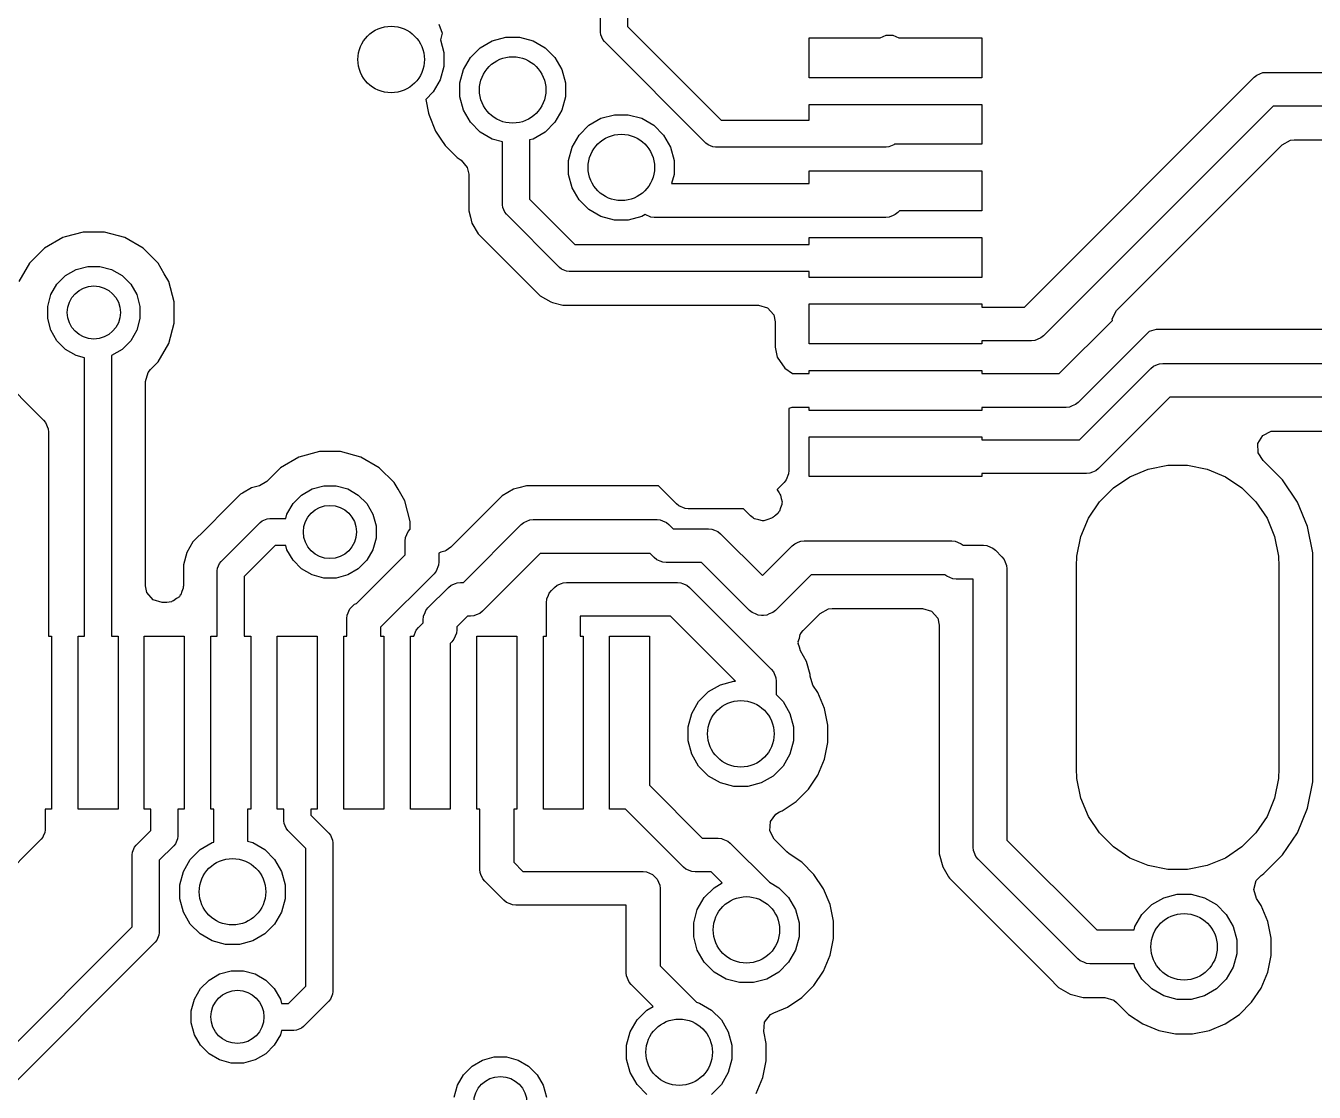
# Model space of a CAD drawing. Extents: x 3.09 to 4.61, y -6.46 to -3.15.
# Drawn here: x 3.9388 to 4.3205, y -5.4958 to -5.18 of the extents above; entities that cross this region are included whole.
import ezdxf

# ---------------------------------------------------------------- set-up
doc = ezdxf.new("R2010")
doc.units = 0
doc.header["$MEASUREMENT"] = 0
doc.layers.add('BLACK', color=7, linetype='CONTINUOUS')

msp = doc.modelspace()

# ---------------------------------------------------------------- linework, layer by layer
at = {"layer": 'BLACK', "linetype": 'CONTINUOUS'}
for p, q in [((4.117, -5.159), (4.117, -5.18021)), ((4.109, -5.18186), (4.109, -5.16066)), ((4.06114, -5.17953), (4.06207, -5.18216)), ((4.06207, -5.18216), (4.0616, -5.18416)), ((4.10908, -5.18264), (4.109, -5.18186)), ((4.10967, -5.18409), (4.10908, -5.18264)), ((4.117, -5.18021), (4.14475, -5.20796)), ((4.19183, -5.18355), (4.19363, -5.1828)), ((4.19363, -5.1828), (4.19558, -5.1828)), ((4.19558, -5.1828), (4.19738, -5.18355)), ((4.0616, -5.18416), (4.06261, -5.18794)), ((4.07051, -5.18941), (4.07341, -5.18651)), ((4.07341, -5.18651), (4.07697, -5.18445)), ((4.07697, -5.18445), (4.08094, -5.18339)), ((4.08094, -5.18339), (4.08506, -5.18339)), ((4.08506, -5.18339), (4.08903, -5.18445)), ((4.08903, -5.18445), (4.09259, -5.18651)), ((4.09259, -5.18651), (4.09549, -5.18941)), ((4.11017, -5.18469), (4.10967, -5.18409)), ((4.14026, -5.21478), (4.11017, -5.18469)), ((4.1708, -5.19541), (4.1708, -5.18359)), ((4.1708, -5.18359), (4.19178, -5.18359)), ((4.19178, -5.18359), (4.19183, -5.18355)), ((4.19738, -5.18355), (4.19744, -5.18359)), ((4.19744, -5.18359), (4.222, -5.18359)), ((4.222, -5.18359), (4.222, -5.19541)), ((4.06261, -5.18794), (4.06261, -5.19206)), ((4.06845, -5.19297), (4.07051, -5.18941)), ((4.09549, -5.18941), (4.09755, -5.19297)), ((4.06261, -5.19206), (4.06155, -5.19603)), ((4.06739, -5.19694), (4.06845, -5.19297)), ((4.09755, -5.19297), (4.09861, -5.19694)), ((4.30268, -5.19525), (4.30344, -5.19463)), ((4.30344, -5.19463), (4.30524, -5.19388)), ((4.30524, -5.19388), (4.30621, -5.19379)), ((4.30524, -5.19388), (4.30524, -5.19388)), ((4.30621, -5.19379), (4.37354, -5.19379)), ((4.06155, -5.19603), (4.05949, -5.19959)), ((4.06739, -5.20106), (4.06739, -5.19694)), ((4.09861, -5.19694), (4.09861, -5.20106)), ((4.222, -5.19541), (4.1708, -5.19541)), ((4.23463, -5.2633), (4.30268, -5.19525)), ((4.05949, -5.19959), (4.05728, -5.2018)), ((4.05728, -5.2018), (4.05809, -5.20586)), ((4.06845, -5.20503), (4.06739, -5.20106)), ((4.09861, -5.20106), (4.09755, -5.20503)), ((4.05809, -5.20586), (4.05822, -5.20652)), ((4.07051, -5.20859), (4.06845, -5.20503)), ((4.09755, -5.20503), (4.09549, -5.20859)), ((4.1708, -5.20796), (4.1708, -5.20329)), ((4.1708, -5.20329), (4.222, -5.20329)), ((4.222, -5.20329), (4.222, -5.21511)), ((4.30828, -5.20379), (4.24024, -5.27184)), ((4.3746, -5.20379), (4.30828, -5.20379)), ((4.05822, -5.20652), (4.06016, -5.21121)), ((4.07341, -5.21149), (4.07051, -5.20859)), ((4.09549, -5.20859), (4.09259, -5.21149)), ((4.10271, -5.21236), (4.10561, -5.20945)), ((4.10561, -5.20945), (4.10917, -5.2074)), ((4.10917, -5.2074), (4.11314, -5.20633)), ((4.11314, -5.20633), (4.11726, -5.20633)), ((4.11726, -5.20633), (4.12123, -5.2074)), ((4.12123, -5.2074), (4.12479, -5.20945)), ((4.12479, -5.20945), (4.12769, -5.21236)), ((4.14475, -5.20796), (4.1708, -5.20796)), ((4.06016, -5.21121), (4.06175, -5.21357)), ((4.06175, -5.21357), (4.06298, -5.21543)), ((4.07697, -5.21355), (4.07341, -5.21149)), ((4.08, -5.21436), (4.07697, -5.21355)), ((4.08903, -5.21355), (4.088, -5.21382)), ((4.09259, -5.21149), (4.08903, -5.21355)), ((4.10065, -5.21592), (4.10271, -5.21236)), ((4.12769, -5.21236), (4.12975, -5.21592)), ((4.06298, -5.21543), (4.06299, -5.21543)), ((4.06299, -5.21543), (4.06657, -5.21901)), ((4.08, -5.233), (4.08, -5.21436)), ((4.088, -5.21382), (4.088, -5.23134)), ((4.09959, -5.21989), (4.10065, -5.21592)), ((4.12975, -5.21592), (4.13081, -5.21989)), ((4.14087, -5.21528), (4.14026, -5.21478)), ((4.14231, -5.21588), (4.14087, -5.21528)), ((4.14309, -5.21596), (4.14231, -5.21588)), ((4.19364, -5.21596), (4.14309, -5.21596)), ((4.19443, -5.21588), (4.19364, -5.21596)), ((4.19587, -5.21528), (4.19443, -5.21588)), ((4.19608, -5.21511), (4.19587, -5.21528)), ((4.222, -5.21511), (4.19608, -5.21511)), ((4.2921, -5.23414), (4.31098, -5.21526)), ((4.31098, -5.21526), (4.31343, -5.21392)), ((4.31343, -5.21392), (4.31449, -5.21381)), ((4.31449, -5.21381), (4.33316, -5.21381)), ((4.06657, -5.21901), (4.06657, -5.21901)), ((4.06657, -5.21901), (4.06657, -5.21902)), ((4.06657, -5.21902), (4.06778, -5.21982)), ((4.06778, -5.21982), (4.06957, -5.22196)), ((4.09959, -5.224), (4.09959, -5.21989)), ((4.13081, -5.21989), (4.13081, -5.224)), ((4.06957, -5.22196), (4.06998, -5.22394)), ((4.06998, -5.22394), (4.06998, -5.23115)), ((4.10065, -5.22797), (4.09959, -5.224)), ((4.13081, -5.224), (4.13008, -5.22675)), ((4.1708, -5.22675), (4.1708, -5.22299)), ((4.1708, -5.22299), (4.222, -5.22299)), ((4.222, -5.22299), (4.222, -5.23481)), ((4.10271, -5.23153), (4.10065, -5.22797)), ((4.13008, -5.22675), (4.1708, -5.22675)), ((4.06998, -5.23115), (4.06998, -5.23485)), ((4.088, -5.23134), (4.10139, -5.24473)), ((4.10561, -5.23444), (4.10271, -5.23153)), ((4.06998, -5.23485), (4.07047, -5.23666)), ((4.07047, -5.23666), (4.07094, -5.23841)), ((4.08008, -5.23378), (4.08, -5.233)), ((4.08067, -5.23522), (4.08008, -5.23378)), ((4.08117, -5.23583), (4.08067, -5.23522)), ((4.09691, -5.25156), (4.08117, -5.23583)), ((4.10917, -5.2365), (4.10561, -5.23444)), ((4.11314, -5.23756), (4.10917, -5.2365)), ((4.12123, -5.2365), (4.11726, -5.23756)), ((4.12221, -5.23593), (4.12123, -5.2365)), ((4.12397, -5.23665), (4.12221, -5.23593)), ((4.12495, -5.23675), (4.12397, -5.23665)), ((4.19453, -5.23665), (4.19355, -5.23675)), ((4.19574, -5.23615), (4.19453, -5.23665)), ((4.19453, -5.23665), (4.19453, -5.23665)), ((4.19633, -5.23591), (4.19574, -5.23615)), ((4.19709, -5.23529), (4.19633, -5.23591)), ((4.19633, -5.23591), (4.19633, -5.23591)), ((4.19757, -5.23481), (4.19709, -5.23529)), ((4.222, -5.23481), (4.19757, -5.23481)), ((4.26198, -5.26426), (4.2921, -5.23414)), ((4.07094, -5.23841), (4.07094, -5.23841)), ((4.07094, -5.23841), (4.07278, -5.24161)), ((4.11726, -5.23756), (4.11314, -5.23756)), ((4.19355, -5.23675), (4.12495, -5.23675)), ((3.94975, -5.24273), (3.94432, -5.24586)), ((3.95045, -5.24254), (3.94975, -5.24273)), ((3.94975, -5.24273), (3.94975, -5.24273)), ((3.9558, -5.24111), (3.95045, -5.24254)), ((3.96207, -5.24111), (3.9558, -5.24111)), ((3.96812, -5.24273), (3.96207, -5.24111)), ((3.97355, -5.24586), (3.96812, -5.24273)), ((3.96812, -5.24273), (3.96812, -5.24273)), ((3.96812, -5.24273), (3.96812, -5.24273)), ((4.07278, -5.24161), (4.07278, -5.24161)), ((4.07278, -5.24161), (4.07278, -5.24161)), ((4.07278, -5.24161), (4.08852, -5.25734)), ((4.1708, -5.24473), (4.1708, -5.24269)), ((4.1708, -5.24269), (4.222, -5.24269)), ((4.222, -5.24269), (4.222, -5.25451)), ((3.94432, -5.24586), (3.93989, -5.25029)), ((3.94432, -5.24586), (3.94432, -5.24586)), ((3.97798, -5.25029), (3.97355, -5.24586)), ((3.97355, -5.24586), (3.97355, -5.24586)), ((4.10139, -5.24473), (4.1708, -5.24473)), ((3.93989, -5.25029), (3.93676, -5.25572)), ((3.93989, -5.25029), (3.93989, -5.25029)), ((3.95366, -5.25218), (3.95714, -5.25125)), ((3.95714, -5.25125), (3.96073, -5.25125)), ((3.96073, -5.25125), (3.96421, -5.25218)), ((3.97981, -5.25347), (3.97798, -5.25029)), ((3.97798, -5.25029), (3.97798, -5.25029)), ((4.09751, -5.25206), (4.09691, -5.25156)), ((3.948, -5.25652), (3.95055, -5.25398)), ((3.95055, -5.25398), (3.95366, -5.25218)), ((3.96421, -5.25218), (3.96732, -5.25398)), ((3.96732, -5.25398), (3.96987, -5.25652)), ((3.98111, -5.25572), (3.97981, -5.25347)), ((3.98273, -5.26177), (3.98111, -5.25572)), ((4.09895, -5.25266), (4.09751, -5.25206)), ((4.09973, -5.25273), (4.09895, -5.25266)), ((4.1708, -5.25273), (4.09973, -5.25273)), ((4.1708, -5.25451), (4.1708, -5.25273)), ((4.222, -5.25451), (4.1708, -5.25451)), ((3.90579, -5.25853), (3.94404, -5.29678)), ((3.9462, -5.25963), (3.948, -5.25652)), ((3.96987, -5.25652), (3.97167, -5.25963)), ((4.08852, -5.25734), (4.09113, -5.25995)), ((3.94527, -5.26311), (3.9462, -5.25963)), ((3.94527, -5.26671), (3.94527, -5.26311)), ((3.97167, -5.25963), (3.9726, -5.26311)), ((3.9726, -5.26311), (3.9726, -5.26671)), ((3.98273, -5.26804), (3.98273, -5.26177)), ((4.09113, -5.25995), (4.09432, -5.2618)), ((4.09432, -5.2618), (4.0948, -5.26193)), ((4.0948, -5.26193), (4.09789, -5.26275)), ((4.09789, -5.26275), (4.10158, -5.26275)), ((4.10158, -5.26275), (4.10158, -5.26275)), ((4.10158, -5.26275), (4.15582, -5.26275)), ((4.15582, -5.26275), (4.1585, -5.26354)), ((4.1708, -5.27421), (4.1708, -5.26239)), ((4.1708, -5.26239), (4.222, -5.26239)), ((4.222, -5.26239), (4.222, -5.2633)), ((4.222, -5.2633), (4.23463, -5.2633)), ((3.9462, -5.27018), (3.94527, -5.26671)), ((3.9726, -5.26671), (3.97167, -5.27018)), ((4.1585, -5.26354), (4.16033, -5.26565)), ((4.16033, -5.26565), (4.16078, -5.26771)), ((4.26062, -5.26683), (4.2619, -5.26434)), ((4.26066, -5.26727), (4.26062, -5.26683)), ((4.2619, -5.26434), (4.26198, -5.26426)), ((3.948, -5.2733), (3.9462, -5.27018)), ((3.97167, -5.27018), (3.96987, -5.2733)), ((3.98111, -5.27409), (3.98273, -5.26804)), ((4.16078, -5.26771), (4.16078, -5.27519)), ((4.24493, -5.283), (4.26066, -5.26727)), ((4.27153, -5.27054), (4.25054, -5.29154)), ((4.27363, -5.26998), (4.27153, -5.27054)), ((4.34159, -5.26998), (4.27363, -5.26998)), ((3.95055, -5.27584), (3.948, -5.2733)), ((3.96987, -5.2733), (3.96732, -5.27584)), ((3.97798, -5.27952), (3.98111, -5.27409)), ((4.222, -5.27421), (4.1708, -5.27421)), ((4.2367, -5.2733), (4.222, -5.2733)), ((4.222, -5.2733), (4.222, -5.27421)), ((4.23768, -5.2732), (4.2367, -5.2733)), ((4.23842, -5.27289), (4.23768, -5.2732)), ((4.23768, -5.2732), (4.23768, -5.2732)), ((4.23948, -5.27246), (4.23842, -5.27289)), ((4.24024, -5.27184), (4.23948, -5.27246)), ((4.23948, -5.27246), (4.23948, -5.27246)), ((3.95366, -5.27764), (3.95055, -5.27584)), ((3.9562, -5.27832), (3.95366, -5.27764)), ((3.9562, -5.3608), (3.9562, -5.27832)), ((3.96421, -5.27764), (3.9642, -5.27764)), ((3.9642, -5.27764), (3.9642, -5.3608)), ((3.96732, -5.27584), (3.96421, -5.27764)), ((4.16078, -5.27519), (4.16078, -5.27519)), ((4.16078, -5.27519), (4.16136, -5.27811)), ((4.16136, -5.27811), (4.16136, -5.27811)), ((4.16136, -5.27811), (4.16136, -5.27811)), ((4.16136, -5.27811), (4.16358, -5.28143)), ((3.97501, -5.28265), (3.97567, -5.28183)), ((3.97567, -5.28183), (3.97798, -5.27952)), ((4.16358, -5.28143), (4.16593, -5.283)), ((4.1708, -5.283), (4.1708, -5.28209)), ((4.1708, -5.28209), (4.222, -5.28209)), ((4.222, -5.28209), (4.222, -5.283)), ((4.25093, -5.3026), (4.27207, -5.28146)), ((4.27207, -5.28146), (4.27282, -5.28084)), ((4.27282, -5.28084), (4.27405, -5.28034)), ((4.27282, -5.28084), (4.27282, -5.28084)), ((4.27405, -5.28034), (4.27463, -5.2801)), ((4.27463, -5.2801), (4.2756, -5.28)), ((4.27463, -5.2801), (4.27463, -5.2801)), ((4.2756, -5.28), (4.37293, -5.28)), ((3.97422, -5.28533), (3.97501, -5.28265)), ((3.97422, -5.34582), (3.97422, -5.28533)), ((4.16593, -5.283), (4.1708, -5.283)), ((4.222, -5.283), (4.24493, -5.283)), ((4.27767, -5.29), (4.25654, -5.31114)), ((4.375, -5.29), (4.27767, -5.29)), ((4.16567, -5.29307), (4.16486, -5.29333)), ((4.16486, -5.29333), (4.16486, -5.31173)), ((4.16578, -5.293), (4.16567, -5.29307)), ((4.1708, -5.293), (4.16578, -5.293)), ((4.1708, -5.29391), (4.1708, -5.293)), ((4.222, -5.29391), (4.1708, -5.29391)), ((4.247, -5.293), (4.222, -5.293)), ((4.222, -5.293), (4.222, -5.29391)), ((4.24798, -5.2929), (4.247, -5.293)), ((4.24872, -5.29259), (4.24798, -5.2929)), ((4.24798, -5.2929), (4.24798, -5.2929)), ((4.24978, -5.29216), (4.24872, -5.29259)), ((4.25054, -5.29154), (4.24978, -5.29216)), ((4.24978, -5.29216), (4.24978, -5.29216)), ((3.94404, -5.29678), (3.94466, -5.29753)), ((3.94466, -5.29753), (3.94466, -5.29753)), ((3.94466, -5.29753), (3.9454, -5.29934)), ((3.9454, -5.29934), (3.9455, -5.30031)), ((3.9455, -5.30031), (3.9455, -5.3608)), ((4.30374, -5.30371), (4.30519, -5.30132)), ((4.30519, -5.30132), (4.3077, -5.30009)), ((4.3077, -5.30009), (4.30854, -5.30002)), ((4.30854, -5.30002), (4.35146, -5.30002)), ((4.1708, -5.31351), (4.1708, -5.30169)), ((4.1708, -5.30169), (4.222, -5.30169)), ((4.222, -5.30169), (4.222, -5.3026)), ((4.222, -5.3026), (4.25093, -5.3026)), ((4.30382, -5.3065), (4.30374, -5.30371)), ((4.01969, -5.30773), (4.01426, -5.31087)), ((4.02574, -5.30611), (4.01969, -5.30773)), ((4.01969, -5.30773), (4.01969, -5.30773)), ((4.03201, -5.30611), (4.02574, -5.30611)), ((4.03806, -5.30773), (4.03201, -5.30611)), ((4.04349, -5.31087), (4.03806, -5.30773)), ((4.03806, -5.30773), (4.03806, -5.30773)), ((4.03806, -5.30773), (4.03806, -5.30773)), ((4.30534, -5.30874), (4.30382, -5.3065)), ((4.30534, -5.30875), (4.30534, -5.30874)), ((4.30534, -5.30874), (4.30534, -5.30874)), ((4.30539, -5.30882), (4.30534, -5.30875)), ((4.30551, -5.30891), (4.30539, -5.30882)), ((4.31109, -5.31449), (4.30551, -5.30891)), ((4.30551, -5.30891), (4.30551, -5.30891)), ((4.30551, -5.30891), (4.30551, -5.30891)), ((4.30551, -5.30891), (4.30551, -5.30891)), ((4.01426, -5.31087), (4.01019, -5.31493)), ((4.01426, -5.31087), (4.01426, -5.31087)), ((4.04792, -5.3153), (4.04349, -5.31087)), ((4.04349, -5.31087), (4.04349, -5.31087)), ((4.16476, -5.31271), (4.16401, -5.31451)), ((4.16486, -5.31173), (4.16476, -5.31271)), ((4.16476, -5.31271), (4.16476, -5.31271)), ((4.253, -5.3126), (4.222, -5.3126)), ((4.222, -5.3126), (4.222, -5.31351)), ((4.25398, -5.3125), (4.253, -5.3126)), ((4.25472, -5.31219), (4.25398, -5.3125)), ((4.25398, -5.3125), (4.25398, -5.3125)), ((4.25578, -5.31176), (4.25472, -5.31219)), ((4.25654, -5.31114), (4.25578, -5.31176)), ((4.25578, -5.31176), (4.25578, -5.31176)), ((4.26586, -5.31354), (4.27129, -5.31129)), ((4.27129, -5.31129), (4.27706, -5.31014)), ((4.27706, -5.31014), (4.28294, -5.31014)), ((4.28294, -5.31014), (4.28871, -5.31129)), ((4.28871, -5.31129), (4.29414, -5.31354)), ((4.00638, -5.31665), (4.00562, -5.31685)), ((4.00797, -5.31622), (4.00638, -5.31665)), ((4.00638, -5.31665), (4.00638, -5.31665)), ((4.01019, -5.31493), (4.00797, -5.31622)), ((4.0236, -5.31718), (4.02707, -5.31625)), ((4.02707, -5.31625), (4.03067, -5.31625)), ((4.03067, -5.31625), (4.03415, -5.31718)), ((4.04905, -5.31726), (4.04792, -5.3153)), ((4.04792, -5.3153), (4.04792, -5.3153)), ((4.0871, -5.31624), (4.08483, -5.31685)), ((4.12617, -5.31624), (4.0871, -5.31624)), ((4.13151, -5.32158), (4.12617, -5.31624)), ((4.16339, -5.31527), (4.16134, -5.31732)), ((4.16401, -5.31451), (4.16339, -5.31527)), ((4.222, -5.31351), (4.1708, -5.31351)), ((4.25681, -5.32097), (4.26097, -5.31681)), ((4.26097, -5.31681), (4.26586, -5.31354)), ((4.29414, -5.31354), (4.29903, -5.31681)), ((4.29903, -5.31681), (4.30319, -5.32097)), ((4.31546, -5.32104), (4.31109, -5.31449)), ((4.31109, -5.31449), (4.31109, -5.31449)), ((4.31109, -5.31449), (4.31109, -5.31449)), ((4.00242, -5.31869), (3.99934, -5.32178)), ((4.00242, -5.31869), (4.00242, -5.31869)), ((4.00242, -5.31869), (4.00242, -5.31869)), ((4.00294, -5.3184), (4.00242, -5.31869)), ((4.00562, -5.31685), (4.00294, -5.3184)), ((4.00294, -5.3184), (4.00294, -5.3184)), ((4.00562, -5.31685), (4.00562, -5.31685)), ((4.01794, -5.32152), (4.02048, -5.31898)), ((4.02048, -5.31898), (4.0236, -5.31718)), ((4.03415, -5.31718), (4.03726, -5.31898)), ((4.03726, -5.31898), (4.0398, -5.32152)), ((4.05105, -5.32073), (4.04905, -5.31726)), ((4.07914, -5.31995), (4.07706, -5.32204)), ((4.07985, -5.31924), (4.07914, -5.31995)), ((4.08328, -5.31726), (4.07985, -5.31924)), ((4.07985, -5.31924), (4.07985, -5.31924)), ((4.08483, -5.31685), (4.08328, -5.31726)), ((4.16134, -5.31732), (4.16136, -5.31741)), ((4.16136, -5.31741), (4.16199, -5.31835)), ((4.16199, -5.31835), (4.16211, -5.31873)), ((4.16211, -5.31873), (4.16236, -5.31902)), ((4.16236, -5.31902), (4.16252, -5.32004)), ((4.16252, -5.32004), (4.16282, -5.32102)), ((3.99934, -5.32178), (3.99089, -5.33023)), ((4.01614, -5.32464), (4.01794, -5.32152)), ((4.0398, -5.32152), (4.0416, -5.32464)), ((4.05267, -5.32678), (4.05105, -5.32073)), ((4.07706, -5.32204), (4.06472, -5.33437)), ((4.07706, -5.32204), (4.07706, -5.32204)), ((4.13227, -5.3222), (4.13151, -5.32158)), ((4.13407, -5.32295), (4.13227, -5.3222)), ((4.13504, -5.32304), (4.13407, -5.32295)), ((4.13407, -5.32295), (4.13407, -5.32295)), ((4.15137, -5.32304), (4.13504, -5.32304)), ((4.1535, -5.32517), (4.15137, -5.32304)), ((4.16164, -5.32433), (4.16084, -5.325)), ((4.16177, -5.32404), (4.16164, -5.32433)), ((4.16208, -5.32372), (4.16177, -5.32404)), ((4.16236, -5.32272), (4.16208, -5.32372)), ((4.16278, -5.32178), (4.16236, -5.32272)), ((4.16282, -5.32102), (4.16272, -5.3214)), ((4.16272, -5.3214), (4.16278, -5.32178)), ((4.25354, -5.32586), (4.25681, -5.32097)), ((4.30319, -5.32097), (4.30646, -5.32586)), ((4.31848, -5.32833), (4.31546, -5.32104)), ((3.99667, -5.33862), (4.0082, -5.32708)), ((4.0082, -5.32708), (4.00881, -5.32659)), ((4.00881, -5.32659), (4.01025, -5.32599)), ((4.01025, -5.32599), (4.01103, -5.32591)), ((4.01103, -5.32591), (4.0158, -5.32591)), ((4.0158, -5.32591), (4.01614, -5.32464)), ((4.0416, -5.32464), (4.04253, -5.32811)), ((4.04253, -5.32811), (4.04253, -5.33171)), ((4.05267, -5.32901), (4.05267, -5.32678)), ((4.05267, -5.32678), (4.05267, -5.32678)), ((4.06841, -5.34486), (4.08554, -5.32772)), ((4.08554, -5.32772), (4.0863, -5.3271)), ((4.0863, -5.3271), (4.0881, -5.32636)), ((4.0863, -5.3271), (4.0863, -5.3271)), ((4.0881, -5.32636), (4.08908, -5.32626)), ((4.08908, -5.32626), (4.12577, -5.32626)), ((4.12577, -5.32626), (4.12674, -5.32636)), ((4.12674, -5.32636), (4.12674, -5.32636)), ((4.12674, -5.32636), (4.1274, -5.32663)), ((4.1274, -5.32663), (4.12854, -5.3271)), ((4.12854, -5.3271), (4.12854, -5.3271)), ((4.12854, -5.3271), (4.1293, -5.32772)), ((4.1293, -5.32772), (4.13053, -5.32895)), ((4.15423, -5.32571), (4.1535, -5.32517)), ((4.15436, -5.32586), (4.15423, -5.32571)), ((4.15447, -5.32589), (4.15436, -5.32586)), ((4.15469, -5.32605), (4.15447, -5.32589)), ((4.15588, -5.32629), (4.15469, -5.32605)), ((4.15705, -5.32663), (4.15588, -5.32629)), ((4.15723, -5.32657), (4.15705, -5.32663)), ((4.15742, -5.32661), (4.15723, -5.32657)), ((4.15856, -5.32617), (4.15742, -5.32661)), ((4.15972, -5.32582), (4.15856, -5.32617)), ((4.16004, -5.32562), (4.15972, -5.32582)), ((4.16011, -5.32554), (4.16004, -5.32562)), ((4.16046, -5.32534), (4.16011, -5.32554)), ((4.16058, -5.32526), (4.16046, -5.32534)), ((4.16084, -5.325), (4.16058, -5.32526)), ((4.25129, -5.33129), (4.25354, -5.32586)), ((4.30646, -5.32586), (4.30871, -5.33129)), ((3.98959, -5.33153), (3.98828, -5.33284)), ((3.99089, -5.33023), (3.98959, -5.33153)), ((4.04253, -5.33171), (4.0416, -5.33518)), ((4.05118, -5.33258), (4.05127, -5.3316)), ((4.05127, -5.3316), (4.0513, -5.33153)), ((4.0513, -5.33153), (4.05168, -5.33061)), ((4.05168, -5.33061), (4.05202, -5.3298)), ((4.05202, -5.3298), (4.05264, -5.32904)), ((4.05202, -5.3298), (4.05202, -5.3298)), ((4.05264, -5.32904), (4.05267, -5.32901)), ((4.13053, -5.32895), (4.14104, -5.32895)), ((4.14104, -5.32895), (4.14201, -5.32905)), ((4.14201, -5.32905), (4.14201, -5.32905)), ((4.14201, -5.32905), (4.14276, -5.32935)), ((4.14276, -5.32935), (4.14382, -5.32979)), ((4.14382, -5.32979), (4.14382, -5.32979)), ((4.14382, -5.32979), (4.14457, -5.33041)), ((4.14457, -5.33041), (4.15699, -5.34283)), ((4.25014, -5.33706), (4.25129, -5.33129)), ((4.30871, -5.33129), (4.30986, -5.33706)), ((4.32002, -5.33606), (4.31848, -5.32833)), ((3.98828, -5.33284), (3.98644, -5.33603)), ((3.98828, -5.33284), (3.98828, -5.33284)), ((4.01269, -5.33391), (4.0035, -5.3431)), ((4.0158, -5.33391), (4.01269, -5.33391)), ((4.01614, -5.33518), (4.0158, -5.33391)), ((4.01794, -5.3383), (4.01614, -5.33518)), ((4.0416, -5.33518), (4.0398, -5.3383)), ((4.05118, -5.33665), (4.05118, -5.33258)), ((4.06174, -5.33586), (4.06118, -5.33619)), ((4.0629, -5.33555), (4.06174, -5.33586)), ((4.06328, -5.33538), (4.0629, -5.33555)), ((4.06472, -5.33437), (4.06328, -5.33538)), ((4.15699, -5.34283), (4.1658, -5.33402)), ((4.1658, -5.33402), (4.16656, -5.3334)), ((4.16656, -5.3334), (4.16761, -5.33296)), ((4.16656, -5.3334), (4.16656, -5.3334)), ((4.16761, -5.33296), (4.16836, -5.33266)), ((4.16836, -5.33266), (4.16933, -5.33256)), ((4.16836, -5.33266), (4.16836, -5.33266)), ((4.16933, -5.33256), (4.21308, -5.33256)), ((4.21308, -5.33256), (4.21406, -5.33266)), ((4.21406, -5.33266), (4.21406, -5.33266)), ((4.21406, -5.33266), (4.2148, -5.33296)), ((4.2148, -5.33296), (4.21586, -5.3334)), ((4.21586, -5.3334), (4.21586, -5.3334)), ((4.21586, -5.3334), (4.21641, -5.33385)), ((4.21641, -5.33385), (4.22245, -5.33385)), ((4.22245, -5.33385), (4.22343, -5.33395)), ((4.22343, -5.33395), (4.22343, -5.33395)), ((4.22343, -5.33395), (4.22364, -5.33404)), ((4.22364, -5.33404), (4.22523, -5.3347)), ((4.22523, -5.3347), (4.22523, -5.3347)), ((4.22523, -5.3347), (4.22599, -5.33532)), ((4.22599, -5.33532), (4.22794, -5.33728)), ((3.98644, -5.33603), (3.98548, -5.3396)), ((3.98548, -5.3396), (3.98548, -5.34582)), ((3.98644, -5.33603), (3.98644, -5.33603)), ((3.99558, -5.34066), (3.99617, -5.33922)), ((3.99617, -5.33922), (3.99667, -5.33862)), ((4.02048, -5.34084), (4.01794, -5.3383)), ((4.03676, -5.35107), (4.05118, -5.33665)), ((4.0398, -5.3383), (4.03726, -5.34084)), ((4.06108, -5.3397), (4.06033, -5.3415)), ((4.06118, -5.33872), (4.06108, -5.3397)), ((4.06118, -5.33619), (4.06118, -5.33872)), ((4.09115, -5.33626), (4.07402, -5.35339)), ((4.12369, -5.33626), (4.09115, -5.33626)), ((4.12492, -5.33749), (4.12369, -5.33626)), ((4.12568, -5.33811), (4.12492, -5.33749)), ((4.12671, -5.33853), (4.12568, -5.33811)), ((4.12568, -5.33811), (4.12568, -5.33811)), ((4.12748, -5.33885), (4.12671, -5.33853)), ((4.12846, -5.33895), (4.12748, -5.33885)), ((4.12748, -5.33885), (4.12748, -5.33885)), ((4.13897, -5.33895), (4.12846, -5.33895)), ((4.15316, -5.35314), (4.13897, -5.33895)), ((4.22794, -5.33728), (4.22857, -5.33803)), ((4.22857, -5.33803), (4.22857, -5.33803)), ((4.22857, -5.33803), (4.22891, -5.33885)), ((4.22891, -5.33885), (4.22931, -5.33983)), ((4.25, -5.34), (4.25014, -5.33706)), ((4.30986, -5.33706), (4.31, -5.34)), ((4.32002, -5.40394), (4.32002, -5.33606)), ((3.9955, -5.34144), (3.99558, -5.34066)), ((3.9955, -5.3608), (3.9955, -5.34144)), ((4.0035, -5.3431), (4.0035, -5.3608)), ((4.0236, -5.34264), (4.02048, -5.34084)), ((4.02707, -5.34357), (4.0236, -5.34264)), ((4.03415, -5.34264), (4.03067, -5.34357)), ((4.03726, -5.34084), (4.03415, -5.34264)), ((4.05971, -5.34226), (4.0439, -5.35807)), ((4.06033, -5.3415), (4.05971, -5.34226)), ((4.06033, -5.3415), (4.06033, -5.3415)), ((4.17141, -5.34256), (4.16082, -5.35314)), ((4.21105, -5.34256), (4.17141, -5.34256)), ((4.2116, -5.34301), (4.21105, -5.34256)), ((4.2134, -5.34376), (4.2116, -5.34301)), ((4.22931, -5.33983), (4.22931, -5.33984)), ((4.22931, -5.33984), (4.22941, -5.34081)), ((4.22941, -5.34081), (4.22941, -5.42116)), ((4.25, -5.4), (4.25, -5.34)), ((4.31, -5.34), (4.31, -5.4)), ((3.97467, -5.34788), (3.97422, -5.34582)), ((3.98543, -5.34653), (3.98499, -5.34749)), ((3.98548, -5.34582), (3.98538, -5.34617)), ((3.98538, -5.34617), (3.98543, -5.34653)), ((4.03067, -5.34357), (4.02707, -5.34357)), ((4.05791, -5.35241), (4.064, -5.34632)), ((4.064, -5.34632), (4.06476, -5.3457)), ((4.06476, -5.3457), (4.06606, -5.34516)), ((4.06476, -5.3457), (4.06476, -5.3457)), ((4.06606, -5.34516), (4.06656, -5.34495)), ((4.06656, -5.34495), (4.06656, -5.34495)), ((4.06656, -5.34495), (4.06754, -5.34486)), ((4.06754, -5.34486), (4.06841, -5.34486)), ((4.09384, -5.34802), (4.09446, -5.34726)), ((4.09446, -5.34726), (4.09541, -5.34632)), ((4.09541, -5.34632), (4.09617, -5.3457)), ((4.09617, -5.3457), (4.09747, -5.34516)), ((4.09617, -5.3457), (4.09617, -5.3457)), ((4.09747, -5.34516), (4.09797, -5.34495)), ((4.09797, -5.34495), (4.09894, -5.34486)), ((4.09797, -5.34495), (4.09797, -5.34495)), ((4.09894, -5.34486), (4.13184, -5.34486)), ((4.13184, -5.34486), (4.13282, -5.34495)), ((4.13282, -5.34495), (4.13282, -5.34495)), ((4.13282, -5.34495), (4.13332, -5.34516)), ((4.13332, -5.34516), (4.13462, -5.3457)), ((4.13462, -5.3457), (4.13462, -5.3457)), ((4.13462, -5.3457), (4.13538, -5.34632)), ((4.13538, -5.34632), (4.15961, -5.37056)), ((4.21438, -5.34385), (4.2134, -5.34376)), ((4.2134, -5.34376), (4.2134, -5.34376)), ((4.21941, -5.34385), (4.21438, -5.34385)), ((4.21941, -5.42323), (4.21941, -5.34385)), ((3.9765, -5.34999), (3.97467, -5.34788)), ((3.97918, -5.35078), (3.9765, -5.34999)), ((3.98052, -5.35078), (3.97918, -5.35078)), ((3.98192, -5.35058), (3.98052, -5.35078)), ((3.98216, -5.35042), (3.98192, -5.35058)), ((3.98258, -5.35033), (3.98216, -5.35042)), ((3.98338, -5.34964), (3.98258, -5.35033)), ((3.98427, -5.34907), (3.98338, -5.34964)), ((3.98442, -5.34874), (3.98427, -5.34907)), ((3.98469, -5.3485), (3.98442, -5.34874)), ((3.98499, -5.34749), (3.98469, -5.3485)), ((4.03612, -5.35133), (4.03676, -5.35107)), ((4.093, -5.3508), (4.0931, -5.34982)), ((4.093, -5.3608), (4.093, -5.3508)), ((4.0931, -5.34982), (4.09317, -5.34964)), ((4.09317, -5.34964), (4.09349, -5.34888)), ((4.09349, -5.34888), (4.09384, -5.34802)), ((4.09384, -5.34802), (4.09384, -5.34802)), ((4.0339, -5.35549), (4.034, -5.35452)), ((4.034, -5.35452), (4.03474, -5.35271)), ((4.03474, -5.35271), (4.03612, -5.35133)), ((4.05645, -5.35595), (4.05655, -5.35497)), ((4.05655, -5.35497), (4.05658, -5.35488)), ((4.05658, -5.35488), (4.05705, -5.35376)), ((4.05705, -5.35376), (4.05729, -5.35317)), ((4.05729, -5.35317), (4.05791, -5.35241)), ((4.05729, -5.35317), (4.05729, -5.35317)), ((4.06961, -5.35486), (4.06645, -5.35802)), ((4.07048, -5.35486), (4.06961, -5.35486)), ((4.07146, -5.35476), (4.07048, -5.35486)), ((4.0722, -5.35445), (4.07146, -5.35476)), ((4.07146, -5.35476), (4.07146, -5.35476)), ((4.07326, -5.35401), (4.0722, -5.35445)), ((4.07402, -5.35339), (4.07326, -5.35401)), ((4.07326, -5.35401), (4.07326, -5.35401)), ((4.12977, -5.35486), (4.103, -5.35486)), ((4.103, -5.35486), (4.103, -5.3608)), ((4.14899, -5.37407), (4.12977, -5.35486)), ((4.15392, -5.35376), (4.15316, -5.35314)), ((4.15497, -5.3542), (4.15392, -5.35376)), ((4.15392, -5.35376), (4.15392, -5.35376)), ((4.15572, -5.35451), (4.15497, -5.3542)), ((4.15669, -5.35461), (4.15572, -5.35451)), ((4.15572, -5.35451), (4.15572, -5.35451)), ((4.15729, -5.35461), (4.15669, -5.35461)), ((4.15826, -5.35451), (4.15729, -5.35461)), ((4.15901, -5.3542), (4.15826, -5.35451)), ((4.15826, -5.35451), (4.15826, -5.35451)), ((4.16007, -5.35376), (4.15901, -5.3542)), ((4.16082, -5.35314), (4.16007, -5.35376)), ((4.16007, -5.35376), (4.16007, -5.35376)), ((4.16931, -5.35883), (4.1741, -5.35403)), ((4.1741, -5.35403), (4.17656, -5.35269)), ((4.17656, -5.35269), (4.17761, -5.35258)), ((4.17761, -5.35258), (4.20443, -5.35258)), ((4.20443, -5.35258), (4.20711, -5.35337)), ((4.20711, -5.35337), (4.20894, -5.35548)), ((4.0339, -5.3608), (4.0339, -5.35549)), ((4.0439, -5.35807), (4.0439, -5.3608)), ((4.05444, -5.35896), (4.05506, -5.3582)), ((4.05506, -5.3582), (4.05645, -5.35682)), ((4.05645, -5.35682), (4.05645, -5.35595)), ((4.06645, -5.35802), (4.06645, -5.35889)), ((4.20894, -5.35548), (4.20939, -5.35754)), ((4.20939, -5.35754), (4.20939, -5.42521)), ((3.9455, -5.3608), (3.94641, -5.3608)), ((3.94641, -5.3608), (3.94641, -5.412)), ((3.95429, -5.412), (3.95429, -5.3608)), ((3.95429, -5.3608), (3.9562, -5.3608)), ((3.9642, -5.3608), (3.96611, -5.3608)), ((3.96611, -5.3608), (3.96611, -5.412)), ((3.97389, -5.412), (3.97389, -5.3608)), ((3.97389, -5.3608), (3.98571, -5.3608)), ((3.98571, -5.3608), (3.98571, -5.412)), ((3.99359, -5.412), (3.99359, -5.3608)), ((3.99359, -5.3608), (3.9955, -5.3608)), ((4.0035, -5.3608), (4.00541, -5.3608)), ((4.00541, -5.3608), (4.00541, -5.412)), ((4.01329, -5.412), (4.01329, -5.3608)), ((4.01329, -5.3608), (4.02511, -5.3608)), ((4.02511, -5.3608), (4.02511, -5.412)), ((4.03299, -5.412), (4.03299, -5.3608)), ((4.03299, -5.3608), (4.0339, -5.3608)), ((4.0439, -5.3608), (4.04481, -5.3608)), ((4.04481, -5.3608), (4.04481, -5.412)), ((4.05269, -5.412), (4.05269, -5.3608)), ((4.05269, -5.3608), (4.05369, -5.3608)), ((4.05369, -5.3608), (4.0537, -5.36076)), ((4.0537, -5.36076), (4.05444, -5.35896)), ((4.05444, -5.35896), (4.05444, -5.35896)), ((4.06499, -5.36242), (4.06451, -5.3629)), ((4.06561, -5.36166), (4.06499, -5.36242)), ((4.06635, -5.35986), (4.06561, -5.36166)), ((4.06645, -5.35889), (4.06635, -5.35986)), ((4.06635, -5.35986), (4.06635, -5.35986)), ((4.07239, -5.412), (4.07239, -5.3608)), ((4.07239, -5.3608), (4.08421, -5.3608)), ((4.08421, -5.3608), (4.08421, -5.412)), ((4.09209, -5.412), (4.09209, -5.3608)), ((4.09209, -5.3608), (4.093, -5.3608)), ((4.103, -5.3608), (4.10391, -5.3608)), ((4.10391, -5.3608), (4.10391, -5.412)), ((4.11169, -5.412), (4.11169, -5.3608)), ((4.11169, -5.3608), (4.12351, -5.3608)), ((4.12351, -5.3608), (4.12351, -5.40493)), ((4.16757, -5.36239), (4.16794, -5.36133)), ((4.16764, -5.36268), (4.16757, -5.36239)), ((4.16794, -5.36133), (4.16817, -5.36024)), ((4.16817, -5.36024), (4.16843, -5.3599)), ((4.16843, -5.3599), (4.16849, -5.35974)), ((4.16849, -5.35974), (4.16902, -5.35911)), ((4.16902, -5.35911), (4.16931, -5.35883)), ((4.06451, -5.3629), (4.06451, -5.412)), ((4.16758, -5.36298), (4.16764, -5.36268)), ((4.16797, -5.36402), (4.16758, -5.36298)), ((4.16823, -5.3651), (4.16797, -5.36402)), ((4.17008, -5.36829), (4.16823, -5.3651)), ((4.1711, -5.37211), (4.17008, -5.36829)), ((4.15961, -5.37056), (4.16024, -5.37131)), ((4.16024, -5.37131), (4.16087, -5.37284)), ((4.16087, -5.37284), (4.16098, -5.37312)), ((4.16098, -5.37312), (4.16108, -5.37409)), ((4.1711, -5.37248), (4.1711, -5.37211)), ((4.1711, -5.37211), (4.1711, -5.37211)), ((4.1711, -5.37257), (4.1711, -5.37248)), ((4.17193, -5.37523), (4.1711, -5.37257)), ((4.1381, -5.3801), (4.14101, -5.37719)), ((4.14101, -5.37719), (4.14457, -5.37513)), ((4.14457, -5.37513), (4.14854, -5.37407)), ((4.14854, -5.37407), (4.14899, -5.37407)), ((4.16108, -5.37409), (4.16108, -5.37808)), ((4.17343, -5.37748), (4.17193, -5.37523)), ((4.17538, -5.38217), (4.17343, -5.37748)), ((4.13605, -5.38366), (4.1381, -5.3801)), ((4.16108, -5.37808), (4.16309, -5.3801)), ((4.16309, -5.3801), (4.16515, -5.38366)), ((4.13499, -5.38763), (4.13605, -5.38366)), ((4.16515, -5.38366), (4.16621, -5.38763)), ((4.17637, -5.38715), (4.17538, -5.38217)), ((4.13499, -5.39174), (4.13499, -5.38763)), ((4.16621, -5.38763), (4.16621, -5.39174)), ((4.17637, -5.39222), (4.17637, -5.38715)), ((4.13605, -5.39571), (4.13499, -5.39174)), ((4.16621, -5.39174), (4.16515, -5.39571)), ((4.17538, -5.3972), (4.17637, -5.39222)), ((4.1381, -5.39927), (4.13605, -5.39571)), ((4.16515, -5.39571), (4.16309, -5.39927)), ((4.14101, -5.40218), (4.1381, -5.39927)), ((4.16309, -5.39927), (4.16019, -5.40218)), ((4.17343, -5.40189), (4.17538, -5.3972)), ((4.25014, -5.40294), (4.25, -5.4)), ((4.31, -5.4), (4.30986, -5.40294)), ((4.14457, -5.40423), (4.14101, -5.40218)), ((4.14854, -5.4053), (4.14457, -5.40423)), ((4.15662, -5.40423), (4.15265, -5.4053)), ((4.16019, -5.40218), (4.15662, -5.40423)), ((4.17061, -5.40611), (4.17343, -5.40189)), ((4.25129, -5.40871), (4.25014, -5.40294)), ((4.30986, -5.40294), (4.30871, -5.40871)), ((4.31848, -5.41167), (4.32002, -5.40394)), ((4.12351, -5.40493), (4.13917, -5.42059)), ((4.15265, -5.4053), (4.14854, -5.4053)), ((4.16702, -5.4097), (4.17061, -5.40611)), ((3.94641, -5.412), (3.9445, -5.412)), ((3.9445, -5.412), (3.9445, -5.4181)), ((3.96611, -5.412), (3.95429, -5.412)), ((3.9758, -5.412), (3.97389, -5.412)), ((3.9758, -5.41834), (3.9758, -5.412)), ((3.98571, -5.412), (3.9838, -5.412)), ((3.9838, -5.412), (3.9838, -5.42)), ((3.9945, -5.412), (3.99359, -5.412)), ((3.9945, -5.42176), (3.9945, -5.412)), ((4.00541, -5.412), (4.0045, -5.412)), ((4.0045, -5.412), (4.0045, -5.42149)), ((4.0152, -5.412), (4.01329, -5.412)), ((4.0152, -5.41545), (4.0152, -5.412)), ((4.02511, -5.412), (4.0232, -5.412)), ((4.0232, -5.412), (4.0232, -5.4138)), ((4.04481, -5.412), (4.03299, -5.412)), ((4.06451, -5.412), (4.05269, -5.412)), ((4.0733, -5.412), (4.07239, -5.412)), ((4.0733, -5.42982), (4.0733, -5.412)), ((4.08421, -5.412), (4.0833, -5.412)), ((4.0833, -5.412), (4.0833, -5.42774)), ((4.10391, -5.412), (4.09209, -5.412)), ((4.11643, -5.412), (4.11169, -5.412)), ((4.13356, -5.42913), (4.11643, -5.412)), ((4.1628, -5.41252), (4.16702, -5.4097)), ((4.25354, -5.41414), (4.25129, -5.40871)), ((4.30871, -5.40871), (4.30646, -5.41414)), ((4.31546, -5.41896), (4.31848, -5.41167)), ((4.01528, -5.41623), (4.0152, -5.41545)), ((4.0232, -5.4138), (4.02852, -5.41912)), ((4.15914, -5.41845), (4.15934, -5.41567)), ((4.15934, -5.41567), (4.16101, -5.41343)), ((4.16101, -5.41343), (4.16209, -5.41282)), ((4.16209, -5.41282), (4.1628, -5.41252)), ((4.25681, -5.41903), (4.25354, -5.41414)), ((4.30646, -5.41414), (4.30319, -5.41903)), ((3.94442, -5.41888), (3.94396, -5.42)), ((3.9445, -5.4181), (3.94442, -5.41888)), ((3.97148, -5.42266), (3.9758, -5.41834)), ((4.01587, -5.41767), (4.01528, -5.41623)), ((4.01637, -5.41828), (4.01587, -5.41767)), ((4.02169, -5.4236), (4.01637, -5.41828)), ((4.02852, -5.41912), (4.02902, -5.41972)), ((4.02902, -5.41972), (4.02962, -5.42116)), ((4.16048, -5.42091), (4.15914, -5.41845)), ((4.26097, -5.42319), (4.25681, -5.41903)), ((4.30319, -5.41903), (4.29903, -5.42319)), ((4.31109, -5.42551), (4.31546, -5.41896)), ((3.94333, -5.42092), (3.89725, -5.467)), ((3.94383, -5.42032), (3.94333, -5.42092)), ((3.94396, -5.42), (3.94383, -5.42032)), ((3.97038, -5.42471), (3.97098, -5.42327)), ((3.97098, -5.42327), (3.97148, -5.42266)), ((3.98263, -5.42283), (3.97831, -5.42715)), ((3.98313, -5.42222), (3.98263, -5.42283)), ((3.98372, -5.42078), (3.98313, -5.42222)), ((3.9838, -5.42), (3.98372, -5.42078)), ((3.99041, -5.42396), (3.99397, -5.4219)), ((3.99397, -5.4219), (3.9945, -5.42176)), ((4.0045, -5.42149), (4.00603, -5.4219)), ((4.00603, -5.4219), (4.00959, -5.42396)), ((4.02169, -5.46438), (4.02169, -5.4236)), ((4.02962, -5.42116), (4.02969, -5.42194)), ((4.02969, -5.42194), (4.02969, -5.46604)), ((4.13917, -5.42059), (4.14392, -5.42059)), ((4.14392, -5.42059), (4.1449, -5.42069)), ((4.1449, -5.42069), (4.1449, -5.42069)), ((4.1449, -5.42069), (4.14525, -5.42084)), ((4.14525, -5.42084), (4.1467, -5.42144)), ((4.1467, -5.42144), (4.1467, -5.42144)), ((4.1467, -5.42144), (4.14746, -5.42206)), ((4.14746, -5.42206), (4.15905, -5.43365)), ((4.16421, -5.42464), (4.16048, -5.42091)), ((4.21951, -5.4242), (4.21941, -5.42323)), ((4.22941, -5.42116), (4.25601, -5.44776)), ((4.26586, -5.42646), (4.26097, -5.42319)), ((4.29903, -5.42319), (4.29414, -5.42646)), ((3.97031, -5.42549), (3.97038, -5.42471)), ((3.97031, -5.44687), (3.97031, -5.42549)), ((3.97831, -5.42715), (3.97831, -5.44853)), ((3.98545, -5.43042), (3.98751, -5.42686)), ((3.98751, -5.42686), (3.99041, -5.42396)), ((4.00959, -5.42396), (4.01249, -5.42686)), ((4.01249, -5.42686), (4.01455, -5.43042)), ((4.16496, -5.42526), (4.16421, -5.42464)), ((4.16867, -5.42774), (4.16496, -5.42526)), ((4.20939, -5.42521), (4.20939, -5.42521)), ((4.20939, -5.42521), (4.21041, -5.42903)), ((4.21972, -5.42471), (4.21951, -5.4242)), ((4.21951, -5.4242), (4.21951, -5.4242)), ((4.22025, -5.42601), (4.21972, -5.42471)), ((4.22087, -5.42676), (4.22025, -5.42601)), ((4.22025, -5.42601), (4.22025, -5.42601)), ((4.2504, -5.45629), (4.22087, -5.42676)), ((4.27129, -5.42871), (4.26586, -5.42646)), ((4.29414, -5.42646), (4.28871, -5.42871)), ((4.30551, -5.43109), (4.31109, -5.42551)), ((3.98439, -5.43439), (3.98545, -5.43042)), ((4.01455, -5.43042), (4.01561, -5.43439)), ((4.0734, -5.43079), (4.0733, -5.42982)), ((4.07362, -5.43133), (4.0734, -5.43079)), ((4.0734, -5.43079), (4.0734, -5.43079)), ((4.0833, -5.42774), (4.08601, -5.43046)), ((4.08601, -5.43046), (4.12166, -5.43046)), ((4.12166, -5.43046), (4.12263, -5.43056)), ((4.12263, -5.43056), (4.12443, -5.4313)), ((4.12443, -5.4313), (4.12581, -5.43268)), ((4.13432, -5.42975), (4.13356, -5.42913)), ((4.13612, -5.4305), (4.13432, -5.42975)), ((4.1371, -5.43059), (4.13612, -5.4305)), ((4.13612, -5.4305), (4.13612, -5.4305)), ((4.14185, -5.43059), (4.1371, -5.43059)), ((4.14511, -5.43385), (4.14185, -5.43059)), ((4.17226, -5.43133), (4.16867, -5.42774)), ((4.16867, -5.42774), (4.16867, -5.42774)), ((4.21041, -5.42903), (4.21041, -5.42903)), ((4.21041, -5.42903), (4.21084, -5.42976)), ((4.21084, -5.42976), (4.21203, -5.43183)), ((4.27706, -5.42986), (4.27129, -5.42871)), ((4.28294, -5.42986), (4.27706, -5.42986)), ((4.28871, -5.42871), (4.28294, -5.42986)), ((4.305, -5.43143), (4.30551, -5.43109)), ((3.98439, -5.43851), (3.98439, -5.43439)), ((4.01561, -5.43439), (4.01561, -5.43851)), ((4.07414, -5.43259), (4.07362, -5.43133)), ((4.07476, -5.43335), (4.07414, -5.43259)), ((4.07414, -5.43259), (4.07414, -5.43259)), ((4.08041, -5.43899), (4.07476, -5.43335)), ((4.12581, -5.43268), (4.12656, -5.43448)), ((4.12656, -5.43448), (4.12666, -5.43546)), ((4.14266, -5.43526), (4.14511, -5.43385)), ((4.15905, -5.43365), (4.16183, -5.43526)), ((4.17508, -5.43555), (4.17226, -5.43133)), ((4.17226, -5.43133), (4.17226, -5.43133)), ((4.21203, -5.43183), (4.21214, -5.43202)), ((4.21214, -5.43202), (4.21214, -5.43202)), ((4.21214, -5.43202), (4.21214, -5.43202)), ((4.21214, -5.43202), (4.21239, -5.43245)), ((4.21239, -5.43245), (4.21239, -5.43245)), ((4.21239, -5.43245), (4.21239, -5.43245)), ((4.21239, -5.43245), (4.24192, -5.46198)), ((4.30252, -5.43583), (4.30326, -5.43313)), ((4.30326, -5.43313), (4.30472, -5.43161)), ((4.30472, -5.43161), (4.305, -5.43143)), ((3.98545, -5.44248), (3.98439, -5.43851)), ((4.01561, -5.43851), (4.01455, -5.44248)), ((4.12666, -5.43546), (4.12666, -5.45835)), ((4.1377, -5.44173), (4.13975, -5.43817)), ((4.13975, -5.43817), (4.14266, -5.43526)), ((4.16183, -5.43526), (4.16474, -5.43817)), ((4.16474, -5.43817), (4.1668, -5.44173)), ((4.17702, -5.44024), (4.17508, -5.43555)), ((4.2723, -5.44026), (4.27586, -5.43821)), ((4.27586, -5.43821), (4.27983, -5.43714)), ((4.27983, -5.43714), (4.28395, -5.43714)), ((4.28395, -5.43714), (4.28792, -5.43821)), ((4.28792, -5.43821), (4.29148, -5.44026)), ((4.30335, -5.43849), (4.30252, -5.43583)), ((4.30472, -5.44055), (4.30335, -5.43849)), ((3.98751, -5.44604), (3.98545, -5.44248)), ((4.01455, -5.44248), (4.01249, -5.44604)), ((4.08117, -5.43962), (4.08041, -5.43899)), ((4.08222, -5.44005), (4.08117, -5.43962)), ((4.08117, -5.43962), (4.08117, -5.43962)), ((4.08297, -5.44036), (4.08222, -5.44005)), ((4.08394, -5.44046), (4.08297, -5.44036)), ((4.08297, -5.44036), (4.08297, -5.44036)), ((4.11666, -5.44046), (4.08394, -5.44046)), ((4.11666, -5.46042), (4.11666, -5.44046)), ((4.13663, -5.4457), (4.1377, -5.44173)), ((4.1668, -5.44173), (4.16786, -5.4457)), ((4.17802, -5.44521), (4.17702, -5.44024)), ((4.2694, -5.44317), (4.2723, -5.44026)), ((4.29148, -5.44026), (4.29438, -5.44317)), ((4.30667, -5.44524), (4.30472, -5.44055)), ((3.99041, -5.44894), (3.98751, -5.44604)), ((4.01249, -5.44604), (4.00959, -5.44894)), ((4.13663, -5.44981), (4.13663, -5.4457)), ((4.16786, -5.4457), (4.16786, -5.44981)), ((4.17802, -5.45029), (4.17802, -5.44521)), ((4.26734, -5.44673), (4.2694, -5.44317)), ((4.29438, -5.44317), (4.29644, -5.44673)), ((4.30766, -5.45022), (4.30667, -5.44524)), ((3.92434, -5.49283), (3.97031, -5.44687)), ((3.97823, -5.44931), (3.97763, -5.45075)), ((3.97831, -5.44853), (3.97823, -5.44931)), ((3.99397, -5.451), (3.99041, -5.44894)), ((4.00959, -5.44894), (4.00603, -5.451)), ((4.1377, -5.45378), (4.13663, -5.44981)), ((4.16786, -5.44981), (4.1668, -5.45378)), ((4.17702, -5.45527), (4.17802, -5.45029)), ((4.25601, -5.44776), (4.26707, -5.44776)), ((4.26707, -5.44776), (4.26734, -5.44673)), ((4.29644, -5.44673), (4.2975, -5.4507)), ((4.30766, -5.45529), (4.30766, -5.45022)), ((3.97714, -5.45136), (3.93273, -5.49576)), ((3.97763, -5.45075), (3.97714, -5.45136)), ((3.99794, -5.45206), (3.99397, -5.451)), ((4.00206, -5.45206), (3.99794, -5.45206)), ((4.00603, -5.451), (4.00206, -5.45206)), ((4.13975, -5.45734), (4.1377, -5.45378)), ((4.1668, -5.45378), (4.16474, -5.45734)), ((4.2975, -5.4507), (4.2975, -5.45481)), ((4.14266, -5.46025), (4.13975, -5.45734)), ((4.16474, -5.45734), (4.16183, -5.46025)), ((4.17508, -5.45996), (4.17702, -5.45527)), ((4.25116, -5.45691), (4.2504, -5.45629)), ((4.25219, -5.45734), (4.25116, -5.45691)), ((4.25116, -5.45691), (4.25116, -5.45691)), ((4.25296, -5.45766), (4.25219, -5.45734)), ((4.25394, -5.45776), (4.25296, -5.45766)), ((4.25296, -5.45766), (4.25296, -5.45766)), ((4.26707, -5.45776), (4.25394, -5.45776)), ((4.26734, -5.45878), (4.26707, -5.45776)), ((4.2975, -5.45481), (4.29644, -5.45878)), ((4.30667, -5.46027), (4.30766, -5.45529)), ((3.99307, -5.46259), (3.99619, -5.46079)), ((3.99619, -5.46079), (3.99966, -5.45986)), ((3.99966, -5.45986), (4.00326, -5.45986)), ((4.00326, -5.45986), (4.00673, -5.46079)), ((4.00673, -5.46079), (4.00985, -5.46259)), ((4.11675, -5.4614), (4.11666, -5.46042)), ((4.1175, -5.4632), (4.11675, -5.4614)), ((4.12666, -5.45835), (4.1375, -5.4692)), ((4.14622, -5.4623), (4.14266, -5.46025)), ((4.16183, -5.46025), (4.15827, -5.4623)), ((4.17226, -5.46418), (4.17508, -5.45996)), ((4.2694, -5.46234), (4.26734, -5.45878)), ((4.29644, -5.45878), (4.29438, -5.46234)), ((4.30472, -5.46496), (4.30667, -5.46027)), ((3.98873, -5.46825), (3.99053, -5.46513)), ((3.99053, -5.46513), (3.99307, -5.46259)), ((4.00985, -5.46259), (4.01239, -5.46513)), ((4.01239, -5.46513), (4.01419, -5.46825)), ((4.01655, -5.46952), (4.02169, -5.46438)), ((4.11812, -5.46396), (4.1175, -5.4632)), ((4.1175, -5.4632), (4.1175, -5.4632)), ((4.12458, -5.47042), (4.11812, -5.46396)), ((4.15019, -5.46337), (4.14622, -5.4623)), ((4.1543, -5.46337), (4.15019, -5.46337)), ((4.15827, -5.4623), (4.1543, -5.46337)), ((4.16867, -5.46777), (4.17226, -5.46418)), ((4.24192, -5.46198), (4.24471, -5.46477)), ((4.24471, -5.46477), (4.24471, -5.46477)), ((4.24471, -5.46477), (4.24471, -5.46477)), ((4.24471, -5.46477), (4.24814, -5.46675)), ((4.2723, -5.46525), (4.2694, -5.46234)), ((4.27586, -5.46731), (4.2723, -5.46525)), ((4.29148, -5.46525), (4.28792, -5.46731)), ((4.29438, -5.46234), (4.29148, -5.46525)), ((4.3019, -5.46918), (4.30472, -5.46496)), ((3.9878, -5.47172), (3.98873, -5.46825)), ((4.01419, -5.46825), (4.01453, -5.46952)), ((4.02852, -5.46887), (4.02104, -5.47635)), ((4.02902, -5.46826), (4.02852, -5.46887)), ((4.02922, -5.46777), (4.02902, -5.46826)), ((4.02962, -5.46682), (4.02922, -5.46777)), ((4.02969, -5.46604), (4.02962, -5.46682)), ((4.1375, -5.4692), (4.13836, -5.46943)), ((4.13836, -5.46943), (4.14192, -5.47148)), ((4.16445, -5.47059), (4.16867, -5.46777)), ((4.24814, -5.46675), (4.24814, -5.46675)), ((4.24814, -5.46675), (4.24814, -5.46675)), ((4.24814, -5.46675), (4.25196, -5.46778)), ((4.25196, -5.46778), (4.25841, -5.46778)), ((4.25841, -5.46778), (4.2611, -5.46856)), ((4.2611, -5.46856), (4.26192, -5.46923)), ((4.26192, -5.46923), (4.26546, -5.47277)), ((4.27983, -5.46837), (4.27586, -5.46731)), ((4.28395, -5.46837), (4.27983, -5.46837)), ((4.28792, -5.46731), (4.28395, -5.46837)), ((4.29832, -5.47277), (4.3019, -5.46918)), ((3.9878, -5.47532), (3.9878, -5.47172)), ((4.01453, -5.46952), (4.01655, -5.46952)), ((4.11984, -5.47439), (4.12274, -5.47148)), ((4.12274, -5.47148), (4.12458, -5.47042)), ((4.14192, -5.47148), (4.14482, -5.47439)), ((4.15763, -5.47505), (4.15935, -5.47285)), ((4.15935, -5.47285), (4.16035, -5.47229)), ((4.16035, -5.47229), (4.16445, -5.47059)), ((4.26546, -5.47277), (4.26546, -5.47277)), ((4.26546, -5.47277), (4.26968, -5.47559)), ((4.2941, -5.47559), (4.29832, -5.47277)), ((3.98873, -5.47879), (3.9878, -5.47532)), ((4.02043, -5.47685), (4.01899, -5.47744)), ((4.02104, -5.47635), (4.02043, -5.47685)), ((4.11778, -5.47795), (4.11984, -5.47439)), ((4.14482, -5.47439), (4.14688, -5.47795)), ((4.15738, -5.47784), (4.15763, -5.47505)), ((4.26968, -5.47559), (4.27437, -5.47753)), ((4.28941, -5.47753), (4.2941, -5.47559)), ((3.99053, -5.48191), (3.98873, -5.47879)), ((4.01419, -5.47879), (4.01239, -5.48191)), ((4.01453, -5.47752), (4.01419, -5.47879)), ((4.01821, -5.47752), (4.01453, -5.47752)), ((4.01899, -5.47744), (4.01821, -5.47752)), ((4.11672, -5.48192), (4.11778, -5.47795)), ((4.14688, -5.47795), (4.14794, -5.48192)), ((4.1581, -5.48144), (4.15738, -5.47784)), ((4.27437, -5.47753), (4.27935, -5.47852)), ((4.27935, -5.47852), (4.27935, -5.47852)), ((4.27935, -5.47852), (4.28443, -5.47852)), ((4.28443, -5.47852), (4.28941, -5.47753)), ((4.28443, -5.47852), (4.28443, -5.47852)), ((3.99307, -5.48445), (3.99053, -5.48191)), ((3.99619, -5.48625), (3.99307, -5.48445)), ((4.00985, -5.48445), (4.00673, -5.48625)), ((4.01239, -5.48191), (4.00985, -5.48445)), ((4.11672, -5.48603), (4.11672, -5.48192)), ((4.14794, -5.48192), (4.14794, -5.48603)), ((4.1581, -5.48651), (4.1581, -5.48144)), ((3.99966, -5.48718), (3.99619, -5.48625)), ((4.00326, -5.48718), (3.99966, -5.48718)), ((4.00673, -5.48625), (4.00326, -5.48718)), ((4.06842, -5.49065), (4.07096, -5.4881)), ((4.07096, -5.4881), (4.07408, -5.48631)), ((4.07408, -5.48631), (4.07755, -5.48537)), ((4.07755, -5.48537), (4.08115, -5.48537)), ((4.08115, -5.48537), (4.08462, -5.48631)), ((4.08462, -5.48631), (4.08774, -5.4881)), ((4.08774, -5.4881), (4.09028, -5.49065)), ((4.11778, -5.49), (4.11672, -5.48603)), ((4.14794, -5.48603), (4.14688, -5.49)), ((4.15711, -5.49149), (4.1581, -5.48651)), ((4.06662, -5.49376), (4.06842, -5.49065)), ((4.09028, -5.49065), (4.09208, -5.49376)), ((4.11984, -5.49356), (4.11778, -5.49)), ((4.14688, -5.49), (4.14482, -5.49356)), ((4.15517, -5.49618), (4.15711, -5.49149)), ((4.06569, -5.49724), (4.06662, -5.49376)), ((4.09208, -5.49376), (4.09301, -5.49724)), ((4.12274, -5.49647), (4.11984, -5.49356)), ((4.14482, -5.49356), (4.14192, -5.49647))]:
    msp.add_line(p, q, dxfattribs=at)
at = {"layer": 'BLACK'}
for centre, radius in [((4.047, -5.19), 0.00984), ((4.083, -5.199), 0.00984), ((4.1152, -5.22195), 0.00984), ((3.95894, -5.26491), 0.00787), ((4.02887, -5.32991), 0.00787), ((4.1506, -5.38968), 0.00984), ((4, -5.43645), 0.00984), ((4.15225, -5.44775), 0.00984), ((4.28189, -5.45276), 0.00984), ((4.00146, -5.47352), 0.00787), ((4.13233, -5.48398), 0.00984), ((4.07935, -5.49904), 0.00787)]:
    msp.add_circle(centre, radius, dxfattribs=at)

doc.saveas('drawing.dxf')
